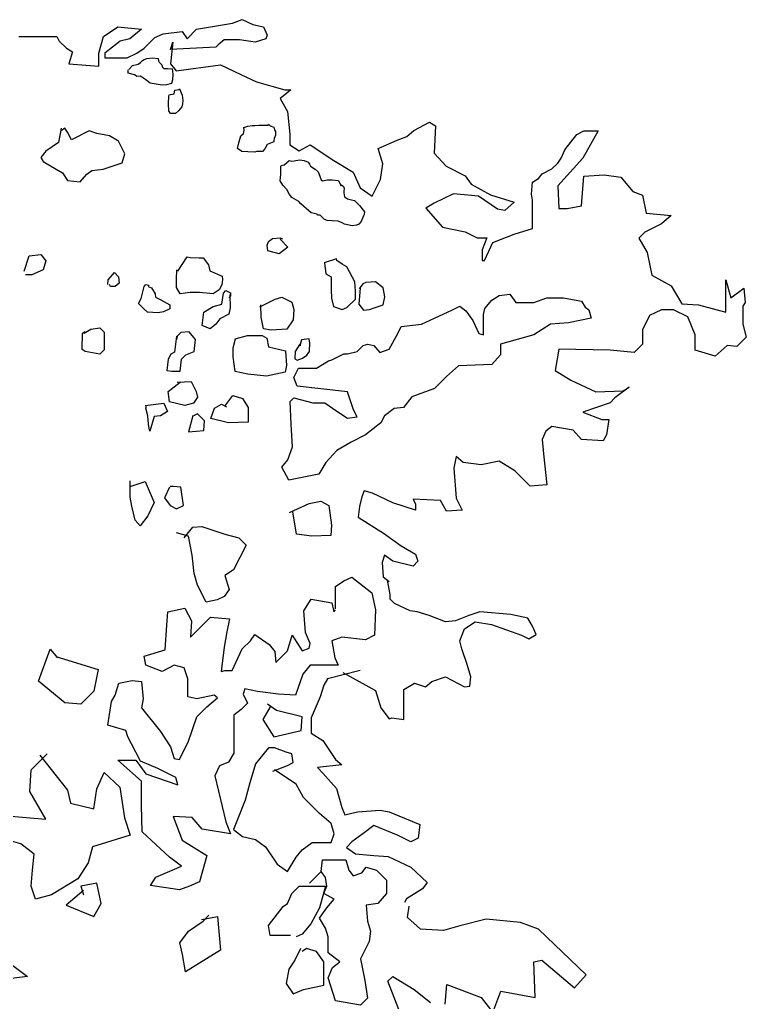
# Model space of a CAD drawing. Extents: x 225307 to 340959, y 27372 to 84205.
# Drawn here: x 310926 to 311798, y 66655 to 67836 of the extents above; entities that cross this region are included whole.
import ezdxf

# ---------------------------------------------------------------- set-up
doc = ezdxf.new("R2010")
doc.units = 0
doc.header["$MEASUREMENT"] = 0
doc.layers.add('LAYER4', color=4, linetype='CONTINUOUS')
doc.layers.add('道路', color=3, linetype='CONTINUOUS')

# ---------------------------------------------------------------- blocks, each defined once
blk = doc.blocks.new('A$C2BD378DE')
at = {"layer": 'LAYER4', "color": 251}
for points in [[(1026.4, 2542.2), (1026.4, 2566.5), (1026.4, 2588), (1032.1, 2590.9), (1040.7, 2599.5), (1045, 2606.7), (1059.3, 2602.4), (1062.2, 2638.2), (1046.4, 2638.2), (1026.4, 2644), (1014.9, 2661.2), (1017.8, 2689.8), (1029.2, 2675.5), (1032.1, 2664), (1046.4, 2645.4), (1052.2, 2645.4), (1052.2, 2672.6), (1046.4, 2684.1), (1040.7, 2692.7), (1027.8, 2705.6), (1023.5, 2715.7), (1020.6, 2738.6), (1029.2, 2744.3), (1017.8, 2755.8), (1010.6, 2798.8), (1006.3, 2810.3), (1012, 2823.2), (1014.9, 2836.1), (1024.9, 2840.4), (1029.2, 2839), (1033.5, 2826), (1030.7, 2807.4), (1030.7, 2788.8), (1036.4, 2781.6), (1039.3, 2778.7), (1042.1, 2724.3), (1033.5, 2727.1), (1059.3, 2724.3), (1067.9, 2731.4), (1060.7, 2784.5), (1072.2, 2808.8), (1080.8, 2827.5), (1090.8, 2861.9), (1090.8, 2869.1), (1096.6, 2861.9), (1100.9, 2856.2), (1116.6, 2864.8), (1143.8, 2867.6), (1156.7, 2867.6), (1163.9, 2879.1), (1156.7, 2892), (1175.4, 2920.7), (1189.7, 2943.6), (1208.3, 2952.2), (1218.3, 2966.6), (1209.7, 2970.9), (1198.3, 2976.6), (1179.7, 2979.5), (1161, 2973.7), (1151, 2996.7), (1146.7, 3008.1), (1139.5, 3016.7), (1129.5, 3035.4), (1133.8, 3042.6), (1166.8, 3041.1), (1182.5, 3055.5), (1194, 3078.4), (1204, 3085.6), (1216.9, 3108.5), (1225.5, 3137.2), (1235.5, 3125.7), (1234.1, 3117.1), (1218.3, 3094.2), (1215.5, 3064.1), (1226.9, 3041.1), (1232.7, 3031.1), (1255.6, 3051.1), (1261.3, 3078.4), (1268.5, 3092.7), (1268.5, 3104.2), (1282.8, 3098.5), (1295.7, 3098.5), (1295.7, 3101.3), (1274.2, 3111.4), (1264.2, 3137.2), (1257.4, 3159.2), (1243, 3159.2), (1234.4, 3159.2), (1223, 3159.2), (1215.8, 3157.7), (1201.5, 3159.2), (1197.2, 3166.3), (1191.4, 3170.6), (1185.7, 3182.1), (1178.6, 3189.3), (1172.8, 3193.6), (1162.8, 3197.9), (1144.2, 3212.2), (1139.9, 3220.8), (1139.9, 3238), (1172.8, 3219.4), (1205.8, 3189.3), (1233, 3190.7), (1233, 3200.7), (1230.1, 3217.9), (1194.3, 3220.8), (1192.9, 3245.2), (1195.7, 3265.3), (1212.9, 3279.6), (1217.2, 3291.1), (1238.7, 3295.4), (1241.6, 3325.5), (1251.6, 3314), (1261.6, 3293.9), (1268.8, 3286.8), (1286, 3296.8), (1313.2, 3302.5), (1326.1, 3325.5), (1347.6, 3338.4), (1349, 3358.5), (1357.6, 3391.4), (1319, 3391.4), (1340.4, 3397.2), (1329, 3412.9), (1346.2, 3414.4), (1350.5, 3411.5), (1372, 3411.5), (1387.7, 3415.8), (1399.2, 3404.3), (1397.8, 3392.9), (1410.6, 3378.5), (1403.5, 3354.2), (1384.9, 3354.2), (1363.4, 3345.6), (1354.8, 3328.4), (1354.8, 3314), (1361.9, 3299.7), (1379.1, 3291.1), (1396.3, 3291.1), (1406.4, 3281), (1403.5, 3252.4), (1402.1, 3190.7), (1427.8, 3186.4), (1439.3, 3205), (1453.6, 3235.2), (1452.2, 3268.1), (1447.9, 3275.3), (1460.8, 3258.1), (1466.5, 3252.4), (1478, 3219.4), (1486.6, 3242.3), (1486.6, 3250.9), (1505.2, 3248.1), (1512.4, 3243.8), (1510.9, 3217.9), (1499.5, 3207.9), (1495.2, 3182.1), (1500.9, 3174.9), (1510.9, 3170.6), (1528.1, 3172.1), (1565.4, 3176.4), (1566.8, 3156.3), (1548.2, 3137.7), (1536.7, 3119), (1541, 3097.5), (1538.2, 3076), (1531, 3067.4), (1545.3, 3064.5), (1581.1, 3067.4), (1595.5, 3074.6), (1596.9, 3055.9), (1584, 3048.8), (1582.6, 3015.8), (1588.3, 3018.7), (1595.5, 3018.7), (1586.9, 2991.4), (1575.4, 2967), (1572.5, 2957), (1579.7, 2954.1), (1591.2, 2951.3), (1604.1, 2949.8), (1624.1, 2981.4), (1638.4, 3001.5), (1648.5, 3018.7), (1657.1, 3021.5), (1662.8, 3015.8), (1657.1, 2991.4), (1649.9, 2981.4), (1658.5, 2978.5), (1675.7, 2979.9), (1681.4, 2987.1)], [(2203, 3001.2), (2161.7, 2985.5), (2155.9, 2991.4), (2171.6, 3016.9), (2187.3, 3036.6)], [(2189.2, 3054.3), (2165.7, 3056.3), (2181.4, 3097.5), (2199.1, 3111.3), (2173.5, 3121.1), (2181.4, 3162.4), (2138.2, 3160.5), (2136.2, 3170.3), (2169.6, 3209.6), (2153.9, 3223.4), (2098.9, 3166.4), (2091, 3144.7), (2087.1, 3103.4), (2094.9, 3072), (2100.8, 3052.3), (2098.9, 3024.8), (2085.1, 3009.1), (2071.4, 3011)], [(1475.1, 2944.1), (1453.6, 2936.9), (1446.5, 2876.7), (1436.4, 2872.4), (1425, 2878.2), (1425, 2888.2), (1425, 2895.4), (1425, 2899.7), (1416.4, 2914), (1414.9, 2918.3), (1410.6, 2926.9), (1407.8, 2932.6), (1407.8, 2936.9), (1404.9, 2948.4), (1397.8, 2955.6), (1396.3, 2961.3), (1397.8, 2968.5), (1406.4, 2975.6), (1402.1, 2987.1), (1383.4, 2997.2), (1374.8, 3001.5), (1372, 3025.8), (1364.8, 3041.6), (1354.8, 3063.1), (1350.5, 3071.7), (1356.2, 3078.9), (1367.7, 3087.5), (1383.4, 3094.6), (1384.9, 3100.4), (1360.5, 3100.4), (1353.3, 3101.8), (1343.3, 3110.4), (1337.6, 3119), (1336.1, 3131.9), (1346.2, 3139.1), (1346.2, 3154.9), (1346.2, 3160.6), (1340.4, 3176.4), (1340.4, 3196.4), (1344.7, 3217.9), (1351.9, 3222.3), (1354.8, 3226.6), (1364.8, 3229.4), (1370.5, 3202.2), (1372, 3180.7), (1384.9, 3160.6), (1396.3, 3120.5), (1409.2, 3120.5), (1420.7, 3110.4), (1422.1, 3070.3), (1435, 3055.9), (1449.3, 3041.6), (1459.4, 3014.4), (1472.3, 3004.3), (1473.7, 2992.8), (1482.3, 2981.4), (1490.9, 2977.1), (1505.2, 2958.4), (1513.8, 2941.2), (1523.8, 2924), (1538.2, 2911.1), (1552.5, 2902.5), (1559.7, 2866.7), (1543.9, 2858.1), (1535.3, 2865.2), (1519.5, 2871), (1492.3, 2869.5), (1465.1, 2868.1), (1460.8, 2872.4), (1466.5, 2895.4), (1466.5, 2909.7), (1476.6, 2924), (1485.2, 2936.9), (1483.7, 2948.4), (1475.1, 2944.1)], [(1790.7, 2931.4), (1812.4, 2970.6), (1833.1, 2977.1), (1846.2, 2986.9), (1845.1, 2990.2), (1847.3, 3004.4), (1824.4, 3004.4), (1811.3, 3004.4), (1803.7, 3017.4), (1808.1, 3030.5), (1801.5, 3038.1), (1796.1, 3054.5), (1808.1, 3077.4), (1807, 3083.9), (1796.1, 3085), (1780.9, 3080.6), (1762.4, 3074.1), (1752.6, 3071.9), (1738.4, 3077.4), (1729.7, 3090.4), (1733, 3110), (1746, 3146), (1750.4, 3154.7), (1744.9, 3163.4), (1735.1, 3159.1), (1725.3, 3153.6), (1721, 3132.9), (1717.7, 3095.9), (1722.1, 3082.8), (1728.6, 3066.5), (1729.7, 3054.5), (1722.1, 3034.9), (1717.7, 3020.7), (1716.6, 3012), (1707.9, 2993.5), (1702.5, 2988), (1697, 2988), (1679.6, 2984.8)], [(1788.5, 2952.1), (1798.3, 2912.9), (1805.9, 2908.5), (1820, 2904.1), (1845.1, 2893.2), (1863.6, 2893.2), (1872.3, 2907.4), (1895.2, 2922.7), (1901.7, 2930.3), (1905, 2900.9), (1911.5, 2907.4), (1930, 2923.7), (1952.9, 2930.3), (1961.6, 2933.6), (1958.3, 2948.8), (1956.1, 2976), (1958.3, 2986.9), (1973.5, 3024), (1989.9, 3021.8), (1994.2, 3013.1), (1986.6, 2997.8), (1974.6, 2968.4), (1984.4, 2955.3), (1994.2, 2942.3), (2000.8, 2935.7), (2008.4, 2946.6), (2010.5, 2968.4), (2011.6, 2985.8), (2024.7, 3013.1), (2043.2, 3032.7), (2050.8, 3027.2), (2062.8, 3007.6), (2067.2, 3005.5)], [(1328.7, 2952), (1348.3, 2950.4), (1355.3, 2956.2), (1354.7, 2963.2), (1352.1, 2970.1), (1348.9, 2979.7), (1339.3, 2981.8), (1328.7, 2979.7), (1321.2, 2970.6), (1322.3, 2958.9), (1323.9, 2955.2), (1329.7, 2950.9)], [(2043.9, 2891.2), (2029.9, 2905.2), (2015.9, 2906.9), (2015.9, 2934.9), (2028.1, 2938.4), (2035.1, 2943.6), (2031.6, 2954.1), (2024.6, 2959.4), (2028.1, 2971.6), (2040.4, 2983.9), (2056.1, 2983.9), (2068.3, 2973.4), (2070.1, 2959.4), (2089.3, 2961.1), (2101.5, 2964.6), (2113.8, 2962.9), (2134.7, 2952.4), (2160.9, 2957.6), (2181.9, 2961.1), (2190.6, 2952.4), (2185.4, 2922.6), (2157.4, 2913.9), (2145.2, 2919.1), (2138.2, 2927.9), (2127.7, 2913.9), (2115.5, 2913.9), (2108.5, 2913.9), (2098, 2910.4), (2085.8, 2903.4), (2073.6, 2912.2), (2063.1, 2920.9), (2056.1, 2908.7), (2047.3, 2912.2), (2036.9, 2910.4), (2029.9, 2905.2)], [(1714.4, 2922.7), (1687.2, 2922.7), (1680.7, 2932.5), (1676.3, 2942.3), (1694.9, 2966.2), (1715.5, 2970.6), (1746, 2969.5), (1751.5, 2958.6), (1748.2, 2930.3), (1752.6, 2918.3), (1773.2, 2921.6), (1781.9, 2925.9), (1781.9, 2892.2), (1792.8, 2883.4), (1817.9, 2874.7), (1816.8, 2854), (1813.5, 2829), (1810.2, 2813.7), (1816.8, 2811.5), (1827.7, 2817), (1835.3, 2809.4), (1841.8, 2800.6), (1854.9, 2800.6), (1887.5, 2800.6), (1898.4, 2794.1), (1902.8, 2783.2), (1914.8, 2777.8), (1970.3, 2790.8), (1984.4, 2796.3), (1979, 2762.5), (1964.8, 2750.5), (1963.7, 2727.7), (1992, 2738.6), (2010.5, 2768), (2042.1, 2759.3), (2047.6, 2747.3), (2051.9, 2735.3), (2046.5, 2700.4), (2036.7, 2707), (2023.6, 2737.5), (2012.7, 2723.3), (1982.2, 2690.6), (1950.7, 2689.5), (1921.3, 2689.5), (1896.2, 2661.2), (1896.2, 2683), (1912.6, 2695), (1925.6, 2733.1), (1916.9, 2730.9), (1906, 2709.1), (1897.3, 2688.4), (1876.6, 2677.5), (1867.9, 2673.2), (1860.3, 2671), (1853.8, 2649.2), (1825.5, 2653.6), (1817.9, 2657.9), (1803.7, 2662.3), (1800.4, 2678.6), (1801.5, 2689.5), (1822.2, 2691.7), (1833.1, 2689.5), (1861.4, 2712.4), (1879.9, 2724.4), (1894.1, 2728.8), (1895.2, 2735.3), (1873.4, 2746.2), (1844, 2756), (1832, 2768), (1821.1, 2781), (1817.9, 2776.7), (1822.2, 2756), (1820, 2745.1), (1798.3, 2745.1), (1785.2, 2740.7), (1781.9, 2728.8), (1789.6, 2714.6), (1781.9, 2695), (1771.1, 2692.8), (1763.4, 2717.9), (1734, 2720), (1717.7, 2721.1), (1713.4, 2741.8), (1728.6, 2749.5), (1748.2, 2748.4), (1724.2, 2772.3), (1726.4, 2795.2), (1741.7, 2791.9), (1760.2, 2788.7), (1789.6, 2785.4), (1788.5, 2789.8), (1788.5, 2798.5), (1762.4, 2810.5), (1752.6, 2820.3), (1744.9, 2825.7), (1756.9, 2843.1), (1765.6, 2849.7), (1778.7, 2850.8), (1764.5, 2864.9), (1746, 2870.4), (1764.5, 2882.4), (1761.3, 2891.1), (1755.8, 2892.2), (1742.8, 2886.7), (1716.6, 2884.5), (1702.5, 2893.2), (1706.8, 2918.3), (1717.7, 2920.5), (1715.5, 2922.7)], [(1181.2, 2860.4), (1175.7, 2867), (1176.2, 2870.3), (1175.9, 2872.9), (1174.9, 2879.4), (1175.7, 2884.8), (1177.6, 2889.6), (1180, 2891.2), (1182.2, 2892.5), (1185.8, 2898), (1189.3, 2901.8), (1194.4, 2903.6), (1198.9, 2905.2), (1199.8, 2906.9), (1198.9, 2912.6), (1198.6, 2918.4), (1199.6, 2926.1), (1204.1, 2928.2), (1205.5, 2928.5), (1204.6, 2929.8), (1206.7, 2932.3), (1209, 2932.8), (1212.4, 2932.6), (1214.5, 2932.6), (1219.2, 2933.2), (1221.7, 2936.8), (1222.9, 2941.6), (1223.5, 2945.2), (1229.5, 2951.4), (1237, 2957.4), (1240.3, 2957.1), (1242.1, 2956.2), (1248.9, 2953.2), (1252, 2950.5), (1253.3, 2947.9), (1253.9, 2942.5), (1252.1, 2933.2), (1250.5, 2930.5), (1248.4, 2925.6), (1247.9, 2918.7), (1247.8, 2912.7), (1246.3, 2909.2), (1241.4, 2904.3), (1241.1, 2900.8), (1240.6, 2900.7), (1240, 2900.4), (1238.4, 2893.5), (1233.3, 2887.3), (1227.7, 2881.1), (1224.6, 2878.7), (1219.8, 2870.3), (1216.3, 2867.2), (1210.2, 2864.2), (1205.1, 2859.5), (1200.1, 2856.1), (1192, 2857), (1182.9, 2856.8), (1181.4, 2857.3), (1181.1, 2859.1), (1180.9, 2860.7)], [(1298.3, 2909.4), (1311.6, 2911), (1315.4, 2917.4), (1322.3, 2917.4), (1330.8, 2917.4), (1340.9, 2917.9), (1351, 2920), (1354.7, 2930.7), (1352.1, 2936), (1342, 2946.7), (1332.4, 2946.7), (1321.2, 2945.6), (1303.1, 2936), (1299.9, 2930.7), (1295.7, 2924.3), (1293.6, 2923.8), (1298.3, 2908.9)], [(1598.4, 2867.2), (1587.5, 2890.8), (1585, 2905.1), (1590, 2914.4), (1613.6, 2917.7), (1626.2, 2916.9), (1627, 2894.2), (1624.5, 2875.7), (1597.6, 2871.5)], [(1909.3, 2847.5), (1902.3, 2864.9), (1898.8, 2871.9), (1888.3, 2870.2), (1886.6, 2863.2), (1881.3, 2849.2), (1881.3, 2842.2), (1900.6, 2826.5), (1923.3, 2819.5), (1944.2, 2814.2), (1965.2, 2805.5), (1979.2, 2800.2), (1987.9, 2810.7), (1991.4, 2826.5), (2000.2, 2838.7), (2021.1, 2852.7), (2029.9, 2864.9), (2012.4, 2875.4), (2003.7, 2882.4), (1994.9, 2894.7), (1994.9, 2917.4), (1984.4, 2920.9), (1972.2, 2917.4), (1960, 2903.4), (1940.8, 2884.2), (1925, 2875.4), (1907.6, 2849.2)], [(2106.8, 2868.4), (2106.8, 2844), (2094.5, 2842.2), (2071.8, 2859.7), (2068.3, 2864.9), (2056.1, 2870.2), (2047.3, 2878.9), (2047.3, 2901.7), (2047.3, 2910.4), (2073.6, 2903.4), (2092.8, 2892.9), (2105, 2882.4), (2108.5, 2875.4)], [(2122.5, 2880.7), (2136.5, 2873.7), (2147, 2866.7), (2164.4, 2863.2), (2176.7, 2871.9), (2171.4, 2884.2), (2166.2, 2908.7), (2148.7, 2908.7), (2138.2, 2908.7), (2126, 2899.9), (2122.5, 2887.7), (2126, 2882.4)], [(1396.2, 2879.6), (1405.2, 2874.3), (1413.8, 2873.7), (1415.4, 2876.4), (1413.2, 2882.8), (1409.5, 2888.1), (1405.2, 2891.3), (1395.1, 2891.8), (1389.8, 2890.8), (1390.9, 2881.7), (1396.7, 2880.1), (1398.3, 2880.1)], [(1832, 2844.2), (1847.3, 2835.5), (1867.9, 2848.6), (1860.3, 2881.3), (1844, 2882.4), (1836.4, 2851.9), (1828.8, 2841)], [(1351.5, 2831.7), (1342, 2850.3), (1339.8, 2858.3), (1345.7, 2870), (1354.7, 2872.7), (1367, 2871.6), (1378.1, 2864.2), (1379.2, 2845.5), (1377.6, 2836), (1363.8, 2833.3), (1348.9, 2832.8)], [(1270.2, 2856.2), (1279.7, 2865.2), (1287.7, 2855.1), (1284, 2841.3), (1277.1, 2840.7), (1272.8, 2842.3), (1269.1, 2847.1), (1268.6, 2856.2), (1269.6, 2858.8)], [(1389.8, 2801.9), (1385.6, 2816.8), (1385.6, 2834.4), (1388.8, 2840.2), (1399.4, 2842.3), (1404.2, 2862.6), (1421.7, 2863.6), (1429.7, 2862), (1434.5, 2839.7), (1432.4, 2817.3), (1429.2, 2801.9), (1411.6, 2799.8), (1400.5, 2799.8), (1389.8, 2802.4)], [(1136, 2812.3), (1134.3, 2817.4), (1133.6, 2822.3), (1133.4, 2825.7), (1133.2, 2831), (1133.2, 2834.8), (1132.9, 2841.7), (1132, 2842.2), (1133.8, 2844.2), (1135.4, 2848.4), (1138.7, 2849.5), (1140.7, 2850.4), (1145, 2850.6), (1149.2, 2849.1), (1151.4, 2848.4), (1153.2, 2848.4), (1156.3, 2840.4), (1161.4, 2837.7), (1164.8, 2835), (1164.8, 2827.7), (1165.4, 2825.5), (1165.2, 2817.4), (1164.8, 2810.1), (1161.2, 2805), (1154.3, 2806.3), (1151.6, 2807.2), (1145.8, 2809), (1142.9, 2811.9), (1138.9, 2812.8), (1135.4, 2812.5)], [(1470.6, 2789.8), (1458, 2799.1), (1461.3, 2810.9), (1472.3, 2817.6), (1489.9, 2817.6), (1490.8, 2794), (1485.7, 2773), (1473.1, 2777.2), (1468.1, 2785.6), (1471.4, 2791.5)], [(1628.7, 2741), (1616.1, 2751.1), (1615.2, 2762), (1624.5, 2789.8), (1628.7, 2806.6), (1637.9, 2815.1), (1667.4, 2799.9), (1674.1, 2789.8), (1690.9, 2794.9), (1699.3, 2789), (1703.5, 2780.6), (1706.1, 2767.1), (1685.9, 2757), (1671.6, 2752.8), (1649.7, 2750.3), (1627, 2746.1), (1622.8, 2731.7)], [(1308.4, 2733.2), (1291.4, 2744.4), (1292, 2748.1), (1292.5, 2758.8), (1292.5, 2763.6), (1301, 2770), (1307.9, 2771.6), (1314.3, 2786.5), (1318.6, 2787), (1324.9, 2785.9), (1330.8, 2782.7), (1335.6, 2775.8), (1334, 2759.3), (1334, 2748.1), (1335.6, 2735.9), (1328.1, 2731.6), (1318, 2731.6), (1306.9, 2732.2)], [(1336.6, 2795.5), (1352.6, 2796), (1360, 2794.4), (1365.9, 2783.8), (1372.3, 2779), (1377.6, 2772.1), (1373.9, 2762.5), (1357.9, 2764.6), (1351, 2775.8), (1348.3, 2785.9), (1335, 2788.1), (1331.9, 2790.7), (1334.5, 2796.6), (1338.2, 2796.6), (1340.4, 2794.4)], [(2087.5, 2761.8), (2084, 2781), (2124.2, 2784.5), (2150.4, 2742.5), (2129.5, 2739), (2115.5, 2735.5), (2101.5, 2746), (2089.3, 2763.5), (2082.3, 2770.5)], [(1482.4, 2751.1), (1501.7, 2746.1), (1500, 2764.6), (1488.3, 2765.4), (1479.8, 2757), (1483.2, 2750.3)], [(1386.5, 2731.7), (1405.8, 2729.2), (1408.4, 2725), (1414.2, 2721.7), (1427.7, 2720), (1428.5, 2725.9), (1428.5, 2736), (1414.2, 2737.6), (1409.2, 2742.7), (1405, 2752.8), (1390.7, 2754.5), (1381.4, 2746.9), (1382.3, 2736.8), (1386.5, 2732.6), (1390.7, 2731.7)], [(1442, 2732.6), (1441.2, 2749.4), (1452.9, 2755.3), (1459.7, 2757), (1467.2, 2751.9), (1469.7, 2741.8), (1465.5, 2723.3), (1452.9, 2721.7), (1442, 2736)], [(1568.1, 2723.3), (1580.8, 2717.4), (1590, 2724.2), (1594.2, 2731.7), (1590, 2740.2), (1568.1, 2736.8), (1567.3, 2727.5), (1567.3, 2724.2)], [(1096.8, 2722.6), (1095.4, 2728.8), (1091, 2729.7), (1090.4, 2735.2), (1089.6, 2735.4), (1097.2, 2738.5), (1103.6, 2739.2), (1107.6, 2739), (1111.1, 2737.9), (1115.8, 2734), (1119.2, 2730.3), (1119.2, 2724.3), (1115.8, 2722.6), (1107.8, 2722.2), (1097.4, 2722.4)], [(1066.2, 2674.4), (1061.3, 2679), (1059.8, 2685.8), (1057.7, 2688.5), (1055.5, 2690.8), (1054.2, 2692.8), (1053, 2696.1), (1052.2, 2702.8), (1052.8, 2709.6), (1055.7, 2710), (1057.3, 2710.8), (1060.4, 2713.9), (1063.3, 2714.8), (1064.8, 2716.4), (1065, 2721), (1065.2, 2726.3), (1071.6, 2727.4), (1078.4, 2727), (1083, 2725.5), (1084.6, 2719.7), (1085, 2714.5), (1082.8, 2700.1), (1079.7, 2696.3), (1076.4, 2692.2), (1074.3, 2687.9), (1074.5, 2683.9), (1073.9, 2683.1), (1072.6, 2681.4), (1070.6, 2673.8), (1066.4, 2673.6)], [(1327.1, 2697.6), (1328.7, 2701.8), (1335.6, 2706.1), (1339.8, 2706.6), (1343, 2713), (1348.9, 2723.7), (1353.7, 2723.7), (1357.4, 2716.2), (1358.4, 2709.8), (1357.9, 2697), (1354.2, 2692.8), (1347.3, 2685.9), (1341.4, 2689.1), (1327.1, 2692.8), (1324.4, 2694.9), (1325.5, 2697.6), (1326.5, 2698.6)], [(1469.7, 2693.9), (1467.2, 2716.6), (1477.3, 2720.8), (1482.4, 2712.4), (1483.2, 2704.8), (1500.9, 2699.8), (1497.5, 2698.9), (1492.5, 2698.1), (1482.4, 2697.2), (1473.1, 2694.7), (1470.6, 2695.6)], [(1567.3, 2676.2), (1561.4, 2693.9), (1586.6, 2704.8), (1602.6, 2697.2), (1614.4, 2688), (1607.7, 2682.1), (1590.9, 2677.9), (1579.9, 2676.2), (1560.6, 2676.2)], [(1136.8, 2593.1), (1153.7, 2590), (1164.4, 2574.7), (1172, 2568.6), (1176.6, 2571.7), (1185.8, 2587), (1190.4, 2594.6), (1199.6, 2600.8), (1201.1, 2616.1), (1191.9, 2623.8), (1187.4, 2629.9), (1185.8, 2643.7), (1178.2, 2666.6), (1167.4, 2669.7), (1152.1, 2662.1), (1146, 2651.3), (1143, 2636), (1139.9, 2626.8), (1150.6, 2605.4), (1141.4, 2600.8), (1136.8, 2597.7), (1139.9, 2593.1)], [(1890.1, 2567.7), (1932, 2600.9), (1947.7, 2604.4), (1954.7, 2632.4), (1930.3, 2635.9), (1911, 2644.6), (1928.5, 2663.8), (1965.2, 2669.1), (1986.2, 2676.1), (2000.2, 2630.6), (2019.4, 2625.4), (2038.6, 2613.1), (2057.8, 2581.6), (2063.1, 2562.4), (2047.3, 2557.2), (2028.1, 2558.9), (2008.9, 2560.7), (1996.7, 2544.9), (1987.9, 2513.4), (1963.5, 2532.7), (1967, 2574.6), (1933.8, 2555.4), (1907.6, 2557.2), (1888.3, 2576.4)], [(1324.4, 2649.1), (1319.1, 2649.7), (1310, 2657.1), (1315.4, 2661.9), (1322.8, 2663), (1327.1, 2658.2), (1327.1, 2652.3), (1324.4, 2651.3)], [(1382.9, 2620.9), (1378.1, 2628.9), (1376.5, 2639.6), (1381.8, 2644.9), (1388.2, 2644.9), (1403.1, 2644.9), (1408.4, 2639.6), (1405.2, 2622), (1402.6, 2618.3), (1382.9, 2618.8), (1380.8, 2622)], [(1771.3, 2586.9), (1787, 2637.6), (1813.2, 2632.4), (1828.9, 2616.6), (1827.2, 2597.4), (1801, 2565.9), (1762.5, 2579.9), (1773, 2588.6)], [(2052.6, 2620.1), (2070.1, 2599.1), (2084, 2632.4), (2068.3, 2641.1), (2043.9, 2635.9), (2047.3, 2616.6), (2057.8, 2620.1)], [(1308.3, 2548.7), (1289.9, 2554.8), (1288.4, 2568.6), (1296.1, 2574.7), (1306.8, 2571.7), (1312.9, 2557.9), (1312.9, 2550.2)], [(2140.6, 2310.9), (2156, 2360.8), (2156, 2383.9), (2136.8, 2414.6), (2121.4, 2468.4), (2133, 2522.2), (2156, 2552.9), (2163.7, 2491.4), (2152.2, 2422.3), (2182.9, 2391.5), (2152.2, 2318.6), (2136.8, 2295.5)]]:
    blk.add_lwpolyline(points, dxfattribs=at)

msp = doc.modelspace()

# ---------------------------------------------------------------- block references
at = {"layer": '道路', "color": 8, "rotation": 270}
msp.add_blockref('A$C2BD378DE', (308382.4, 68842.2, 7947), dxfattribs=at)

doc.saveas('drawing.dxf')
